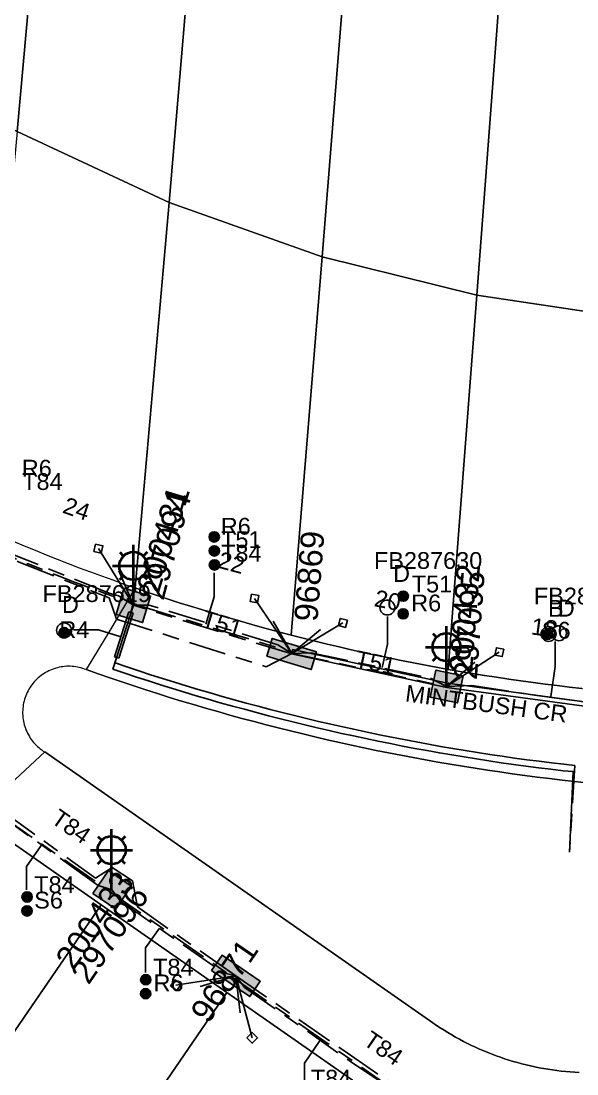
# Model space of a CAD drawing. Header units: metres. Extents: x 282960 to 285195, y 6134329 to 6136665.
# Drawn here: x 283441.9 to 283501.4, y 6135811.4 to 6135924.3 of the extents above; entities that cross this region are included whole.
import ezdxf
from ezdxf.enums import TextEntityAlignment as Align

# ---------------------------------------------------------------- set-up
doc = ezdxf.new("R2010")
doc.units = ezdxf.units.M
doc.linetypes.add('Cable Exist UG', pattern=[8.2, 4, -1.2, 1.8, -1.2])
doc.layers.get('0').update_dxf_attribs({"color": 6})
doc.layers.add('Cadastre Land Parcels_SP_EXT', color=9, linetype='Continuous', lineweight=5)
doc.layers.add('Cadastre Roads_SP_EXT', color=9, linetype='Continuous', lineweight=5)
for name, color, linetype in [('Duct_SP_EXT', 7, 'Continuous'), ('Equip_SP_SL_EXT', 7, 'Continuous'), ('Mains_LV_EXT', 7, 'Continuous'), ('Mains_SL_EXT', 7, 'Continuous'), ('Services_SP_EXT', 7, 'Continuous'), ('SupportsUG_SP_LV_EXT', 7, 'Continuous'), ('SupportsUG_SP_LV_SL_EXT', 7, 'Continuous'), ('Trench_SP_EXT', 7, 'Continuous')]:
    doc.layers.add(name, color=color, linetype=linetype)
doc.styles.add('COLUMN_LABEL', font='arial.ttf')
doc.styles.add('iecARIAL', font='arial.ttf', dxfattribs={"height": 2})
doc.styles.add('POLE_LABEL', font='arial.ttf')
doc.styles.get("Standard").update_dxf_attribs({"font": 'arial.ttf'})

# ---------------------------------------------------------------- blocks, each defined once
blk = doc.blocks.new('COLUMN_EXT')
blk.add_hatch(color=256).paths.add_polyline_path([(-1.49, 1.48), (-1.49, -1.49), (1.48, -1.49), (1.48, 1.48)])
blk.add_lwpolyline([(-1.49, -1.49), (1.48, -1.49), (1.48, 1.48), (-1.49, 1.48)], close=True)
for tag, height, style, flags, p in [('ASSET_NUM', 2.5, 'COLUMN_LABEL', 8, (2, 2)), ('STRUCTURE_PLANT_NUMBER', 0.2, 'POLE_LABEL', 9, (1.81, 0.03)), ('STREET_CODE', 0.2, 'COLUMN_LABEL', 9, (1.81, -0.2))]:
    blk.add_attdef(tag, text='', height=height, dxfattribs=dict(style=style, flags=flags)).set_placement(p, align=Align.MIDDLE_LEFT)
at = {"flags": 9}
for tag, p in [('COLUMN_TYPE', (1.81, -0.4)), ('OWNED_BY', (1.81, -0.6)), ('STATE', (1.81, -0.8)), ('USAGE', (1.81, -1)), ('LEGEND', (1.81, -1.2)), ('STREETNAME', (1.81, -1.6)), ('SUBURB', (1.81, -1.8)), ('LOCATION', (1.81, -1.4)), ('NOTES', (1.81, -2))]:
    blk.add_attdef(tag, text='', height=0.2, dxfattribs=at).set_placement(p, align=Align.MIDDLE_LEFT)
at = {"flags": 1}
blk.add_attdef('Z', (1.81, -2.35), '', height=0.2, dxfattribs=at)
blk = doc.blocks.new('PILLAR_EXT')
blk.add_hatch(color=256).paths.add_polyline_path([(-2.475, 0.99), (-2.475, -0.99), (2.475, -0.99), (2.475, 0.99)])
blk.add_lwpolyline([(-2.475, -0.99), (2.475, -0.99), (2.475, 0.99), (-2.475, 0.99)], close=True)
at = {"style": 'iecARIAL', "flags": 8}
blk.add_attdef('ASSET_NUM', (1.5, 3.5), '', height=2.5, dxfattribs=at)
for tag, p, flags in [('OWNED_BY', (0, -0.2), 9), ('STATE', (0, -0.4), 9), ('SUPPORT_TYPE', (0, -0.6), 9), ('USAGE', (0, -0.8), 9), ('LEGEND', (0, -1), 9), ('LOCATION', (0, -1.2), 9), ('STREETNAME', (0, -1.8), 9), ('SUBURB', (0, -2), 1), ('NOTES', (0, -1.4), 9), ('PARENT', (0, -1.6), 9)]:
    blk.add_attdef(tag, p, '', height=0.2, dxfattribs=dict(flags=flags))
blk = doc.blocks.new('DUCT_EXT')
blk.add_circle((0, 0.8), 0.8)
at = {"flags": 1}
blk.add_attdef('Z', (0, 0), '', height=0.2, dxfattribs=at)
at = {"flags": 9}
for tag, p in [('DUCT_CODE', (0, 0)), ('XSECT_TYPE', (0, -0.2)), ('STATE', (0, -0.6)), ('FB_REFERENCE', (0, -0.4)), ('NOTES', (0, -0.8))]:
    blk.add_attdef(tag, text='', height=0.2, dxfattribs=at).set_placement(p, align=Align.MIDDLE_LEFT)
blk = doc.blocks.new('SL_LANTERN_EXT')
at = {"lineweight": 40}
for p, q in [((-1.46, 5.68), (-1.06, 5.28)), ((0, 1.97), (0, 6.47)), ((1.46, 5.68), (1.06, 5.28)), ((-2.25, 4.22), (2.25, 4.22)), ((-1.46, 2.76), (-1.06, 3.16)), ((0, 0), (0, 2.72)), ((1.46, 2.76), (1.06, 3.16))]:
    blk.add_line(p, q, dxfattribs=at)
blk.add_circle((0, 4.22), 1.5, dxfattribs=at)
at = {"style": 'iecARIAL', "flags": 8}
blk.add_attdef('ASSET_NUM', (1.5, 1.5), '', height=2.5, dxfattribs=at)
for tag, p, height, flags in [('CONSTRUCTED_VOLTAGE', (0.98, -0.65), 0.2, 9), ('CONTROL_TYPE', (0.98, -0.85), 0.2, 9), ('LANTERN_PURPOSE', (0.98, -1.05), 0.2, 9), ('LANTERN_TYPE', (0.98, -1.25), 0.2, 9), ('LNUMBER', (2.18, -3.25), 2.5, 8), ('OPERATING_VOLTAGE', (0.98, -1.65), 0.2, 9), ('ORIENTATION', (0.98, -1.85), 0.2, 9), ('OWNED_BY', (0.98, -2.05), 0.2, 9), ('STATE', (0.98, -2.25), 0.2, 9), ('NO_PHASES', (0.98, -1.45), 0.2, 9), ('USAGE', (0.98, -2.45), 0.2, 9), ('CEXIST', (0.98, -2.65), 0.2, 9), ('CNEW', (0.98, -2.85), 0.2, 9), ('CNUMBER', (0.98, -3.05), 0.2, 9), ('CREMOVE', (0.98, -3.25), 0.2, 9), ('CREPLACE', (0.98, -3.45), 0.2, 9), ('LKINGHEIGHT', (0.98, -3.65), 0.2, 9), ('LBRACKET', (0.98, -3.85), 0.2, 9), ('LBRACKETVOCAB', (0.98, -4.05), 0.2, 9), ('LCATEGORY', (0.98, -4.25), 0.2, 9), ('LCHARGE1', (0.98, -4.45), 0.2, 9), ('LCHARGE1PERCENT', (0.98, -4.65), 0.2, 9), ('LCHARGE2', (0.98, -4.85), 0.2, 9), ('LCHARGE2PERCENT', (0.98, -5.05), 0.2, 9), ('LCHARGE3', (0.98, -5.25), 0.2, 9), ('LCHARGE3PERCENT', (0.98, -5.45), 0.2, 9), ('LEXIST', (0.98, -5.65), 0.2, 9), ('LLAMP', (0.98, -5.85), 0.2, 9), ('LLAMPVOCAB', (0.98, -6.05), 0.2, 9), ('LMAST', (0.98, -6.25), 0.2, 9), ('LMASTVOCAB', (0.98, -6.45), 0.2, 9), ('LNEW', (0.98, -6.65), 0.2, 9), ('LANTNUMBER', (0.98, -6.85), 0.2, 9), ('LOUTREACH', (0.98, -7.25), 0.2, 9), ('LOUTREACHVOCAB', (0.98, -7.45), 0.2, 9), ('LRATECODE', (0.98, -7.65), 0.2, 9), ('LREMOVE', (0.98, -7.85), 0.2, 9), ('LREPLACE', (0.98, -8.05), 0.2, 9), ('LTYPE', (0.98, -8.25), 0.2, 9), ('LTYPEVOCAB', (0.98, -8.45), 0.2, 9), ('LEGEND', (0.98, -8.65), 0.2, 9), ('LOCATION', (0.98, -8.85), 0.2, 9), ('NOTES', (0.98, -9.05), 0.2, 9), ('STREETNAME', (0.98, -9.25), 0.2, 9), ('SUBURB', (0.98, -9.45), 0.2, 1)]:
    blk.add_attdef(tag, p, '', height=height, dxfattribs=dict(flags=flags))
blk = doc.blocks.new('CCP_EXT')
at = {"flags": 9}
for tag, p in [('STATE', (0, -1.8)), ('LEGEND', (0, -1.4)), ('LIFE_SUPPORT', (0, -1.6)), ('NOTES', (0, -2))]:
    blk.add_attdef(tag, text='', height=0.2, dxfattribs=at).set_placement(p, align=Align.MIDDLE_LEFT)
blk.add_wipeout([(0, 0.57), (0.57, 0), (0, -0.57), (-0.57, 0)])
blk.add_lwpolyline([(-0.57, 0), (0, 0.57), (0.57, 0), (0, -0.57), (-0.57, 0)])
at = {"flags": 1}
blk.add_attdef('Z', (0, 0), '', height=0.2, dxfattribs=at)
at = {"flags": 9}
for tag, p in [('CCP_TYPE', (0, 0)), ('CONSTRUCTED_VOLTAGE', (0, -0.2)), ('OPERATING_VOLTAGE', (0, -0.6)), ('ORIENTATION', (0, -0.8)), ('OWNED_BY', (0, -1)), ('NO_PHASES', (0, -0.4)), ('USAGE', (0, -1.2))]:
    blk.add_attdef(tag, text='', height=0.2, dxfattribs=at).set_placement(p, align=Align.MIDDLE_LEFT)
blk = doc.blocks.new('CABLE_LARGE_EXT')
h = blk.add_hatch(color=256)
edge = h.paths.add_edge_path()
edge.add_arc((0, 0.55), 0.55, 0, 360)
blk.add_circle((0, 0.55), 0.55)
at = {"flags": 1}
blk.add_attdef('Z', (0, 0), '', height=0.2, dxfattribs=at)
at = {"flags": 9}
for tag, p in [('COND_CODE', (0, 0)), ('STATE', (0, -0.4)), ('XSECT_SIZE', (0, -0.6)), ('FB_REFERENCE', (0, -0.2)), ('NOTES', (0, -0.8))]:
    blk.add_attdef(tag, text='', height=0.2, dxfattribs=at).set_placement(p, align=Align.MIDDLE_LEFT)

msp = doc.modelspace()

# ---------------------------------------------------------------- linework, layer by layer
at = {"layer": 'Cadastre Land Parcels_SP_EXT', "linetype": 'Continuous'}
for points in [[(283445.46, 6135956.54), (283444.71, 6135957.04), (283443.95, 6135957.54), (283443.18, 6135958.03), (283442.42, 6135958.51), (283441.64, 6135958.99), (283440.87, 6135959.46), (283440.09, 6135959.92), (283439.3, 6135960.38), (283438.52, 6135960.83), (283437.72, 6135961.27), (283436.93, 6135961.71), (283436.13, 6135962.14), (283435.33, 6135962.56), (283434.52, 6135962.98), (283433.71, 6135963.39), (283432.9, 6135963.79), (283432.08, 6135964.18), (283431.26, 6135964.57), (283430.44, 6135964.95), (283429.61, 6135965.33), (283425.42, 6135922.03), (283441.47, 6135912.45), (283445.46, 6135956.54)], [(283461.32, 6135947.06), (283460.4, 6135947.53), (283459.48, 6135948.02), (283458.57, 6135948.51), (283457.66, 6135949), (283456.75, 6135949.51), (283455.85, 6135950.02), (283454.95, 6135950.54), (283454.06, 6135951.06), (283453.17, 6135951.59), (283452.28, 6135952.12), (283451.4, 6135952.67), (283450.52, 6135953.22), (283449.64, 6135953.77), (283448.77, 6135954.33), (283447.9, 6135954.9), (283447.04, 6135955.48), (283446.18, 6135956.06), (283445.46, 6135956.54), (283441.47, 6135912.45), (283457.75, 6135904.84), (283461.32, 6135947.06)], [(283477.43, 6135940.02), (283476.46, 6135940.38), (283475.49, 6135940.74), (283474.52, 6135941.11), (283473.56, 6135941.49), (283472.6, 6135941.88), (283471.64, 6135942.27), (283470.69, 6135942.67), (283469.74, 6135943.08), (283468.79, 6135943.5), (283467.85, 6135943.92), (283466.9, 6135944.35), (283465.96, 6135944.78), (283465.03, 6135945.22), (283464.1, 6135945.67), (283463.17, 6135946.13), (283462.24, 6135946.59), (283461.32, 6135947.06), (283457.75, 6135904.84), (283474.16, 6135899.04), (283477.43, 6135940.02)], [(283493.73, 6135935.16), (283492.7, 6135935.41), (283491.66, 6135935.66), (283490.63, 6135935.92), (283489.6, 6135936.19), (283488.58, 6135936.47), (283487.55, 6135936.75), (283486.53, 6135937.05), (283485.51, 6135937.35), (283484.49, 6135937.65), (283483.47, 6135937.97), (283482.46, 6135938.29), (283481.45, 6135938.62), (283480.44, 6135938.96), (283479.43, 6135939.3), (283478.43, 6135939.66), (283477.43, 6135940.02), (283474.16, 6135899.04), (283490.71, 6135894.92), (283493.73, 6135935.16)], [(283510.18, 6135932.35), (283509.14, 6135932.47), (283508.11, 6135932.59), (283507.07, 6135932.73), (283506.04, 6135932.87), (283505.01, 6135933.02), (283503.97, 6135933.18), (283502.94, 6135933.34), (283501.92, 6135933.51), (283500.89, 6135933.69), (283499.86, 6135933.88), (283498.84, 6135934.07), (283497.81, 6135934.28), (283496.79, 6135934.49), (283495.77, 6135934.7), (283494.75, 6135934.93), (283493.73, 6135935.16), (283490.71, 6135894.92), (283507.37, 6135892.42), (283510.18, 6135932.35)], [(283457.75, 6135904.84), (283441.47, 6135912.45), (283437.54, 6135870.05), (283438.71, 6135869.54), (283439.88, 6135869.04), (283441.05, 6135868.54), (283442.23, 6135868.05), (283443.4, 6135867.57), (283444.58, 6135867.1), (283445.76, 6135866.63), (283446.95, 6135866.17), (283448.14, 6135865.71), (283449.33, 6135865.26), (283450.52, 6135864.82), (283451.72, 6135864.39), (283452.91, 6135863.96), (283454.11, 6135863.54), (283457.75, 6135904.84)], [(283474.16, 6135899.04), (283457.75, 6135904.84), (283454.11, 6135863.54), (283455.29, 6135863.13), (283456.48, 6135862.74), (283457.66, 6135862.35), (283458.85, 6135861.96), (283460.04, 6135861.58), (283461.23, 6135861.21), (283462.42, 6135860.85), (283463.62, 6135860.49), (283464.81, 6135860.14), (283466.01, 6135859.79), (283467.21, 6135859.45), (283468.41, 6135859.12), (283469.62, 6135858.8), (283470.83, 6135858.48), (283474.16, 6135899.04)], [(283490.71, 6135894.92), (283474.16, 6135899.04), (283470.83, 6135858.48), (283472.11, 6135858.15), (283473.39, 6135857.83), (283474.68, 6135857.52), (283475.97, 6135857.21), (283477.26, 6135856.92), (283478.55, 6135856.63), (283479.85, 6135856.34), (283481.14, 6135856.07), (283482.44, 6135855.8), (283483.74, 6135855.54), (283485.04, 6135855.29), (283486.34, 6135855.05), (283487.65, 6135854.81), (283490.71, 6135894.92)], [(283507.37, 6135892.42), (283490.71, 6135894.92), (283487.65, 6135854.81), (283488.94, 6135854.59), (283490.24, 6135854.37), (283491.53, 6135854.16), (283492.83, 6135853.96), (283494.13, 6135853.77), (283495.43, 6135853.58), (283496.73, 6135853.41), (283498.03, 6135853.23), (283499.33, 6135853.07), (283500.64, 6135852.92), (283501.94, 6135852.77), (283503.25, 6135852.63), (283504.55, 6135852.5), (283507.37, 6135892.42)], [(283450.47, 6135829.59), (283438.81, 6135837.73), (283438.55, 6135837.91), (283438.3, 6135838.1), (283438.05, 6135838.29), (283437.8, 6135838.49), (283437.56, 6135838.7), (283437.33, 6135838.91), (283437.1, 6135839.12), (283414.62, 6135806.27), (283419.87, 6135802.6), (283428.08, 6135796.87), (283450.47, 6135829.59)], [(283428.08, 6135796.87), (283433.47, 6135793.11), (283441.54, 6135787.47), (283463.93, 6135820.19), (283450.47, 6135829.59), (283428.08, 6135796.87)], [(283477.39, 6135810.79), (283463.93, 6135820.19), (283441.54, 6135787.47), (283447.06, 6135783.62), (283455.01, 6135778.07), (283477.39, 6135810.79)]]:
    msp.add_lwpolyline(points, close=True, dxfattribs=at)
msp.add_lwpolyline([(283502.51, 6135842.66), (283501.17, 6135842.8), (283499.84, 6135842.95), (283498.5, 6135843.11), (283497.17, 6135843.27), (283495.84, 6135843.45), (283494.5, 6135843.63), (283493.17, 6135843.82), (283491.84, 6135844.01), (283490.52, 6135844.22), (283489.19, 6135844.43), (283487.86, 6135844.65), (283486.54, 6135844.88), (283485.21, 6135845.12), (283483.89, 6135845.36), (283482.57, 6135845.61), (283481.25, 6135845.87), (283479.94, 6135846.13), (283478.62, 6135846.41), (283477.3, 6135846.69), (283475.99, 6135846.98), (283474.68, 6135847.27), (283473.37, 6135847.58), (283472.06, 6135847.89), (283470.76, 6135848.21), (283469.45, 6135848.54), (283468.15, 6135848.87), (283466.85, 6135849.21), (283465.55, 6135849.56), (283464.26, 6135849.92), (283462.96, 6135850.28), (283461.67, 6135850.65), (283460.38, 6135851.03), (283459.1, 6135851.42), (283457.81, 6135851.81), (283456.53, 6135852.22), (283455.25, 6135852.63), (283453.97, 6135853.04), (283452.7, 6135853.47), (283451.42, 6135853.9), (283450.15, 6135854.34), (283448.88, 6135854.78), (283448.7, 6135854.85), (283448.51, 6135854.92), (283448.32, 6135854.97), (283448.13, 6135855.02), (283447.94, 6135855.06), (283447.75, 6135855.09), (283447.55, 6135855.12), (283447.36, 6135855.13), (283447.16, 6135855.14), (283446.96, 6135855.14), (283446.77, 6135855.14), (283446.57, 6135855.12), (283446.38, 6135855.1), (283446.18, 6135855.07), (283445.99, 6135855.03), (283445.8, 6135854.99), (283445.61, 6135854.93), (283445.42, 6135854.87), (283445.23, 6135854.81), (283445.05, 6135854.73), (283444.87, 6135854.65), (283444.7, 6135854.56), (283444.53, 6135854.47), (283444.36, 6135854.36), (283444.2, 6135854.25), (283444.04, 6135854.14), (283443.88, 6135854.02), (283443.73, 6135853.89), (283443.59, 6135853.76), (283443.45, 6135853.62), (283443.32, 6135853.47), (283443.19, 6135853.32), (283443.07, 6135853.17), (283442.95, 6135853.01), (283442.84, 6135852.84), (283442.74, 6135852.68), (283442.65, 6135852.5), (283442.56, 6135852.33), (283442.48, 6135852.15), (283442.4, 6135851.97), (283442.33, 6135851.78), (283442.27, 6135851.6), (283442.22, 6135851.41), (283442.18, 6135851.21), (283442.14, 6135851.02), (283442.11, 6135850.83), (283442.09, 6135850.63), (283442.08, 6135850.43), (283442.07, 6135850.24), (283442.07, 6135850.04), (283442.08, 6135849.85), (283442.1, 6135849.65), (283442.12, 6135849.45), (283442.16, 6135849.26), (283442.2, 6135849.07), (283442.24, 6135848.88), (283442.3, 6135848.69), (283442.36, 6135848.5), (283442.43, 6135848.32), (283442.51, 6135848.14), (283442.6, 6135847.96), (283442.69, 6135847.79), (283442.79, 6135847.62), (283442.89, 6135847.45), (283443, 6135847.29), (283443.12, 6135847.13), (283443.24, 6135846.98), (283443.37, 6135846.83), (283443.51, 6135846.69), (283443.65, 6135846.55), (283443.8, 6135846.42), (283443.95, 6135846.3), (283444.11, 6135846.18), (283444.27, 6135846.06), (283444.43, 6135845.96), (283486.01, 6135816.92), (283486.4, 6135816.65), (283486.8, 6135816.38), (283487.21, 6135816.13), (283487.61, 6135815.88), (283488.03, 6135815.63), (283488.44, 6135815.39), (283488.86, 6135815.16), (283489.28, 6135814.94), (283489.71, 6135814.72), (283490.14, 6135814.51), (283490.57, 6135814.31), (283491.01, 6135814.11), (283491.45, 6135813.92), (283491.89, 6135813.74), (283492.34, 6135813.57), (283492.79, 6135813.4), (283493.24, 6135813.24), (283493.69, 6135813.08), (283494.15, 6135812.94), (283494.6, 6135812.8), (283495.06, 6135812.66), (283495.53, 6135812.54), (283495.99, 6135812.42), (283496.46, 6135812.31), (283496.92, 6135812.21), (283497.39, 6135812.12), (283497.86, 6135812.03), (283498.34, 6135811.95), (283498.81, 6135811.88), (283499.28, 6135811.81), (283499.76, 6135811.76), (283500.24, 6135811.71), (283500.71, 6135811.67), (283501.19, 6135811.63), (283501.67, 6135811.61)], dxfattribs=at)
msp.add_lwpolyline([(283502.51, 6135842.66), (283501.17, 6135842.8), (283499.84, 6135842.95), (283498.5, 6135843.11), (283497.17, 6135843.27), (283495.84, 6135843.45), (283494.5, 6135843.63), (283493.17, 6135843.82), (283491.84, 6135844.01), (283490.52, 6135844.22), (283489.19, 6135844.43), (283487.86, 6135844.65), (283486.54, 6135844.88), (283485.21, 6135845.12), (283483.89, 6135845.36), (283482.57, 6135845.61), (283481.25, 6135845.87), (283479.94, 6135846.13), (283478.62, 6135846.41), (283477.3, 6135846.69), (283475.99, 6135846.98), (283474.68, 6135847.27), (283473.37, 6135847.58), (283472.06, 6135847.89), (283470.76, 6135848.21), (283469.45, 6135848.54), (283468.15, 6135848.87), (283466.85, 6135849.21), (283465.55, 6135849.56), (283464.26, 6135849.92), (283462.96, 6135850.28), (283461.67, 6135850.65), (283460.38, 6135851.03), (283459.1, 6135851.42), (283457.81, 6135851.81), (283456.53, 6135852.22), (283455.25, 6135852.63), (283453.97, 6135853.04), (283452.7, 6135853.47), (283451.42, 6135853.9), (283450.15, 6135854.34), (283448.88, 6135854.78), (283448.7, 6135854.85), (283448.51, 6135854.92), (283448.32, 6135854.97), (283448.13, 6135855.02), (283447.94, 6135855.06), (283447.75, 6135855.09), (283447.55, 6135855.12), (283447.36, 6135855.13), (283447.16, 6135855.14), (283446.96, 6135855.14), (283446.77, 6135855.14), (283446.57, 6135855.12), (283446.38, 6135855.1), (283446.18, 6135855.07), (283445.99, 6135855.03), (283445.8, 6135854.99), (283445.61, 6135854.93), (283445.42, 6135854.87), (283445.23, 6135854.81), (283445.05, 6135854.73), (283444.87, 6135854.65), (283444.7, 6135854.56), (283444.53, 6135854.47), (283444.36, 6135854.36), (283444.2, 6135854.25), (283444.04, 6135854.14), (283443.88, 6135854.02), (283443.73, 6135853.89), (283443.59, 6135853.76), (283443.45, 6135853.62), (283443.32, 6135853.47), (283443.19, 6135853.32), (283443.07, 6135853.17), (283442.95, 6135853.01), (283442.84, 6135852.84), (283442.74, 6135852.68), (283442.65, 6135852.5), (283442.56, 6135852.33), (283442.48, 6135852.15), (283442.4, 6135851.97), (283442.33, 6135851.78), (283442.27, 6135851.6), (283442.22, 6135851.41), (283442.18, 6135851.21), (283442.14, 6135851.02), (283442.11, 6135850.83), (283442.09, 6135850.63), (283442.08, 6135850.43), (283442.07, 6135850.24), (283442.07, 6135850.04), (283442.08, 6135849.85), (283442.1, 6135849.65), (283442.12, 6135849.45), (283442.16, 6135849.26), (283442.2, 6135849.07), (283442.24, 6135848.88), (283442.3, 6135848.69), (283442.36, 6135848.5), (283442.43, 6135848.32), (283442.51, 6135848.14), (283442.6, 6135847.96), (283442.69, 6135847.79), (283442.79, 6135847.62), (283442.89, 6135847.45), (283443, 6135847.29), (283443.12, 6135847.13), (283443.24, 6135846.98), (283443.37, 6135846.83), (283443.51, 6135846.69), (283443.65, 6135846.55), (283443.8, 6135846.42), (283443.95, 6135846.3), (283444.11, 6135846.18), (283444.27, 6135846.06), (283444.43, 6135845.96), (283486.01, 6135816.92), (283486.4, 6135816.65), (283486.8, 6135816.38), (283487.21, 6135816.13), (283487.61, 6135815.88), (283488.03, 6135815.63), (283488.44, 6135815.39), (283488.86, 6135815.16), (283489.28, 6135814.94), (283489.71, 6135814.72), (283490.14, 6135814.51), (283490.57, 6135814.31), (283491.01, 6135814.11), (283491.45, 6135813.92), (283491.89, 6135813.74), (283492.34, 6135813.57), (283492.79, 6135813.4), (283493.24, 6135813.24), (283493.69, 6135813.08), (283494.15, 6135812.94), (283494.6, 6135812.8), (283495.06, 6135812.66), (283495.53, 6135812.54), (283495.99, 6135812.42), (283496.46, 6135812.31), (283496.92, 6135812.21), (283497.39, 6135812.12), (283497.86, 6135812.03), (283498.34, 6135811.95), (283498.81, 6135811.88), (283499.28, 6135811.81), (283499.76, 6135811.76), (283500.24, 6135811.71), (283500.71, 6135811.67), (283501.19, 6135811.63), (283501.67, 6135811.61)], dxfattribs=at)
at = {"layer": 'Duct_SP_EXT'}
for p, q in [((283453.45, 6135860.97), (283451.92, 6135856.16)), ((283453.9, 6135860.82), (283452.37, 6135856.02)), ((283453.45, 6135860.97), (283453.67, 6135860.89)), ((283453.9, 6135860.82), (283453.67, 6135860.89)), ((283470.88, 6135856.48), (283470.93, 6135856.72)), ((283470.99, 6135856.95), (283470.93, 6135856.72)), ((283470.99, 6135856.95), (283487.39, 6135853.38)), ((283451.92, 6135856.16), (283452.14, 6135856.09)), ((283452.37, 6135856.02), (283452.14, 6135856.09)), ((283470.88, 6135856.48), (283487.31, 6135852.9)), ((283487.31, 6135852.9), (283487.35, 6135853.14)), ((283487.39, 6135853.38), (283487.35, 6135853.14)), ((283487.39, 6135853.38), (283487.73, 6135853.33)), ((283487.57, 6135853.35), (283487.53, 6135853.11)), ((283487.57, 6135853.35), (283504.4, 6135851.04)), ((283487.73, 6135853.33), (283487.7, 6135853.09)), ((283487.31, 6135852.9), (283487.66, 6135852.85)), ((283487.5, 6135852.88), (283487.53, 6135853.11)), ((283487.5, 6135852.88), (283504.35, 6135850.57)), ((283487.66, 6135852.85), (283487.7, 6135853.09))]:
    msp.add_line(p, q, dxfattribs=at)
for points in [[(283462.57, 6135865.15), (283462.57, 6135862.6), (283461.68, 6135859.66)], [(283481.14, 6135860.47), (283481.14, 6135857.51), (283480.58, 6135855.01)], [(283447.53, 6135859.04), (283450.21, 6135859.04), (283452.48, 6135858.32)], [(283499.1, 6135857.8), (283499.1, 6135855.12), (283498.64, 6135851.92)], [(283442.49, 6135831.19), (283442.49, 6135833.67), (283444.07, 6135835.94)], [(283455.23, 6135822.32), (283455.23, 6135824.96), (283456.72, 6135827.08)], [(283472.24, 6135810.46), (283472.24, 6135812.61), (283473.95, 6135815.06)]]:
    msp.add_lwpolyline(points, dxfattribs=at)
at = {"layer": 'Mains_LV_EXT', "linetype": 'Cable Exist UG'}
msp.add_lwpolyline([(283470.9, 6135856.51), (283479.2, 6135854.75), (283487.47, 6135852.97)], dxfattribs=at)
at = {"layer": 'Mains_SL_EXT', "linetype": 'Cable Exist UG'}
for points in [[(283470.9, 6135856.51), (283472.97, 6135856.6), (283480.85, 6135854.92), (283485.74, 6135853.86), (283487.47, 6135852.97)], [(283438.37, 6135840.78), (283439.43, 6135839.36), (283448.51, 6135832.82), (283450.15, 6135831.66), (283451.65, 6135831.19)]]:
    msp.add_lwpolyline(points, dxfattribs=at)
at = {"layer": 'Trench_SP_EXT', "linetype": 'Cable Exist UG'}
for points in [[(283453.93, 6135861.68), (283452.14, 6135865.94)], [(283453.92, 6135861.88), (283453.67, 6135860.89)], [(283470.9, 6135856.51), (283468.43, 6135860.77)], [(283470.9, 6135856.51), (283474.22, 6135859.3)], [(283487.47, 6135852.97), (283490.94, 6135855.95)], [(283438.09, 6135840.55), (283438.34, 6135840.28), (283439.3, 6135839.52), (283439.3, 6135839.52), (283439.83, 6135839.09), (283451.41, 6135831)], [(283464.91, 6135821.96), (283460.6, 6135820.7)], [(283464.91, 6135821.96), (283465.45, 6135817.26)]]:
    msp.add_lwpolyline(points, dxfattribs=at)

# ---------------------------------------------------------------- block references
at = {"layer": 'Duct_SP_EXT'}
for name, p in [('CABLE_LARGE_EXT', (283462.59, 6135868.46)), ('CABLE_LARGE_EXT', (283462.6, 6135866.96)), ('CABLE_LARGE_EXT', (283462.61, 6135865.46)), ('DUCT_EXT', (283481.13, 6135860.64)), ('CABLE_LARGE_EXT', (283482.83, 6135862.11)), ('CABLE_LARGE_EXT', (283482.82, 6135860.21)), ('DUCT_EXT', (283446.51, 6135858.19)), ('CABLE_LARGE_EXT', (283446.51, 6135858.19)), ('DUCT_EXT', (283499.51, 6135857.88)), ('CABLE_LARGE_EXT', (283442.55, 6135829.87)), ('CABLE_LARGE_EXT', (283442.54, 6135828.37)), ('CABLE_LARGE_EXT', (283455.26, 6135821)), ('CABLE_LARGE_EXT', (283455.25, 6135819.5))]:
    msp.add_blockref(name, p, dxfattribs=at)
at = {"layer": 'Duct_SP_EXT', "rotation": 269.98428499512}
for name, p in [('DUCT_EXT', (283497.6, 6135858.6)), ('CABLE_LARGE_EXT', (283497.72, 6135858.57))]:
    msp.add_blockref(name, p, dxfattribs=at)
at = {"layer": 'Equip_SP_SL_EXT'}
ref = msp.add_blockref('SL_LANTERN_EXT', (283453.93, 6135861.68), dxfattribs=at)
ref.add_attrib('ASSET_NUM', '200431', dxfattribs={"layer": '0', "height": 2.5, "rotation": 73.1079, "style": 'iecARIAL'}).set_placement((283455.43, 6135863.18), align=Align.MIDDLE_LEFT)
ref = msp.add_blockref('SL_LANTERN_EXT', (283487.47, 6135852.97), dxfattribs=at)
ref.add_attrib('ASSET_NUM', '200432', dxfattribs={"layer": '0', "height": 2.5, "rotation": 85.8153, "style": 'iecARIAL'}).set_placement((283488.97, 6135854.47), align=Align.MIDDLE_LEFT)
ref = msp.add_blockref('SL_LANTERN_EXT', (283451.6, 6135831.22), dxfattribs=at)
ref.add_attrib('ASSET_NUM', '200433', dxfattribs={"layer": '0', "height": 2.5, "rotation": 55.2432, "style": 'iecARIAL'}).set_placement((283453.1, 6135832.72), align=Align.MIDDLE_RIGHT)
ref = msp.add_blockref('SL_LANTERN_EXT', (283501.28, 6135803.75), dxfattribs=at)
ref.add_attrib('ASSET_NUM', '194508', dxfattribs={"layer": '0', "height": 2.5, "rotation": 83.8829, "style": 'iecARIAL'}).set_placement((283502.78, 6135805.25), align=Align.TOP_LEFT)
at = {"layer": 'SupportsUG_SP_LV_EXT'}
ref = msp.add_blockref('PILLAR_EXT', (283470.89, 6135856.46), dxfattribs=dict(at, rotation=163.1249196281193))
ref.add_attrib('ASSET_NUM', '96869', dxfattribs={"layer": '0', "height": 2.5, "rotation": 85.4743, "style": 'iecARIAL'}).set_placement((283472.39, 6135859.96), align=Align.MIDDLE_LEFT)
ref = msp.add_blockref('PILLAR_EXT', (283464.91, 6135821.96), dxfattribs=dict(at, rotation=325.6446608195643))
ref.add_attrib('ASSET_NUM', '96871', dxfattribs={"layer": '0', "height": 2.5, "rotation": 55.6377, "style": 'iecARIAL'}).set_placement((283466.41, 6135825.46), align=Align.MIDDLE_RIGHT)
at = {"layer": 'SupportsUG_SP_LV_SL_EXT'}
ref = msp.add_blockref('COLUMN_EXT', (283453.93, 6135861.68), dxfattribs=dict(at, rotation=343.3718898398071))
ref.add_attrib('ASSET_NUM', '297094', dxfattribs={"layer": '0', "height": 2.5, "rotation": 75.002, "style": 'COLUMN_LABEL'}).set_placement((283455.93, 6135862.43), align=Align.MIDDLE_LEFT)
ref = msp.add_blockref('COLUMN_EXT', (283487.47, 6135852.97), dxfattribs=dict(at, rotation=168.2290474766985))
ref.add_attrib('ASSET_NUM', '297095', dxfattribs={"layer": '0', "height": 2.5, "rotation": 85.8153, "style": 'COLUMN_LABEL'}).set_placement((283489.47, 6135853.72), align=Align.MIDDLE_LEFT)
ref = msp.add_blockref('COLUMN_EXT', (283451.65, 6135831.19), dxfattribs=dict(at, rotation=325.7842977804147))
ref.add_attrib('ASSET_NUM', '297096', dxfattribs={"layer": '0', "height": 2.5, "rotation": 55.6377, "style": 'COLUMN_LABEL'}).set_placement((283453.65, 6135831.94), align=Align.TOP_RIGHT)

# ---------------------------------------------------------------- texts
at = {"layer": 'Cadastre Land Parcels_SP_EXT'}
for s, rotation, p in [('24', 340.8914, (283446.24, 6135871.63)), ('22', 344.8431, (283462.85, 6135865.74)), ('20', 348.6858, (283479.62, 6135861.6)), ('18', 352.4311, (283496.45, 6135858.57))]:
    msp.add_text(s, height=1.8, rotation=rotation, dxfattribs=at).set_placement(p)
at = {"layer": 'Cadastre Roads_SP_EXT'}
msp.add_text('MINTBUSH CR', height=1.8, rotation=352.4311, dxfattribs=at).set_placement((283482.97, 6135851.39))
at = {"layer": 'Duct_SP_EXT'}
for s, p in [('R6', (283441.98, 6135875.47)), ('T84', (283442.02, 6135874.04)), ('R6', (283463.29, 6135869.25)), ('T51', (283463.32, 6135867.82)), ('T84', (283463.32, 6135866.36)), ('FB287630', (283479.69, 6135865.58)), ('D', (283481.74, 6135864.18)), ('T51', (283483.74, 6135863.06)), ('FB287629', (283444.2, 6135862.03)), ('FB287630', (283496.82, 6135861.77)), ('D', (283446.28, 6135860.86)), ('R6', (283483.68, 6135861.03)), ('B', (283498.33, 6135860.45)), ('D', (283499.38, 6135860.47)), ('R4', (283446, 6135858.17)), ('S6', (283497.68, 6135858.1)), ('T84', (283443.31, 6135830.84)), ('S6', (283443.31, 6135829.18)), ('T84', (283472.93, 6135810.09))]:
    msp.add_text(s, height=1.8, dxfattribs=at).set_placement(p)
at = {"layer": 'Mains_LV_EXT'}
for s, rotation, p in [('T51', 343.3362, (283461.11, 6135859.47)), ('T51', 348.229, (283477.55, 6135855.1)), ('T84', 325.041, (283444.98, 6135838.47)), ('T84', 325.6353, (283478.41, 6135814.68))]:
    msp.add_text(s, height=1.8, rotation=rotation, dxfattribs=at).set_placement(p)

# ---------------------------------------------------------------- next in the draw order: block references
at = {"layer": 'Services_SP_EXT'}
for p, rotation in [((283450.19, 6135867.76), 301.9139567107597), ((283466.91, 6135862.4), 304.4905118160446), ((283476.37, 6135859.79), 211.0152622378899), ((283493.12, 6135856.65), 213.1812582643252), ((283458.48, 6135820.97), 8.884824139020722)]:
    msp.add_blockref('CCP_EXT', p, dxfattribs=dict(at, rotation=rotation))
msp.add_blockref('CCP_EXT', (283466.66, 6135815.31), dxfattribs=at)

# ---------------------------------------------------------------- next in the draw order: linework, layer by layer
at = {"layer": 'Cadastre Roads_SP_EXT', "linetype": 'Continuous'}
for points in [[(283501.94, 6135852.77), (283500.64, 6135852.92), (283499.33, 6135853.07), (283498.03, 6135853.23), (283496.73, 6135853.41), (283495.43, 6135853.58), (283494.13, 6135853.77), (283492.83, 6135853.96), (283491.53, 6135854.16), (283490.24, 6135854.37), (283488.94, 6135854.59), (283487.65, 6135854.81), (283486.34, 6135855.05), (283485.04, 6135855.29), (283483.74, 6135855.54), (283482.44, 6135855.8), (283481.14, 6135856.07), (283479.85, 6135856.34), (283478.55, 6135856.63), (283477.26, 6135856.92), (283475.97, 6135857.21), (283474.68, 6135857.52), (283473.39, 6135857.83), (283472.11, 6135858.15), (283470.83, 6135858.48), (283469.62, 6135858.8), (283468.41, 6135859.12), (283467.21, 6135859.45), (283466.01, 6135859.79), (283464.81, 6135860.14), (283463.62, 6135860.49), (283462.42, 6135860.85), (283461.23, 6135861.21), (283460.04, 6135861.58), (283458.85, 6135861.96), (283457.66, 6135862.35), (283456.48, 6135862.74), (283455.29, 6135863.13), (283454.11, 6135863.54), (283451.5, 6135859.16), (283448.88, 6135854.78), (283450.15, 6135854.34), (283451.42, 6135853.9), (283452.7, 6135853.47), (283453.97, 6135853.04), (283455.25, 6135852.63), (283456.53, 6135852.22), (283457.81, 6135851.81), (283459.1, 6135851.42), (283460.38, 6135851.03), (283461.67, 6135850.65), (283462.96, 6135850.28), (283464.26, 6135849.92), (283465.55, 6135849.56), (283466.85, 6135849.21), (283468.15, 6135848.87), (283469.45, 6135848.54), (283470.76, 6135848.21), (283472.06, 6135847.89), (283473.37, 6135847.58), (283474.68, 6135847.27), (283475.99, 6135846.98), (283477.3, 6135846.69), (283478.62, 6135846.41), (283479.94, 6135846.13), (283481.25, 6135845.87), (283482.57, 6135845.61), (283483.89, 6135845.36), (283485.21, 6135845.12), (283486.54, 6135844.88), (283487.86, 6135844.65), (283489.19, 6135844.43), (283490.52, 6135844.22), (283491.84, 6135844.01), (283493.17, 6135843.82), (283494.5, 6135843.63), (283495.84, 6135843.45), (283497.17, 6135843.27), (283498.5, 6135843.11), (283499.84, 6135842.95), (283501.17, 6135842.8), (283502.51, 6135842.66)], [(283501.67, 6135811.61), (283501.19, 6135811.63), (283500.71, 6135811.67), (283500.24, 6135811.71), (283499.76, 6135811.76), (283499.28, 6135811.81), (283498.81, 6135811.88), (283498.34, 6135811.95), (283497.86, 6135812.03), (283497.39, 6135812.12), (283496.92, 6135812.21), (283496.46, 6135812.31), (283495.99, 6135812.42), (283495.53, 6135812.54), (283495.06, 6135812.66), (283494.6, 6135812.8), (283494.15, 6135812.94), (283493.69, 6135813.08), (283493.24, 6135813.24), (283492.79, 6135813.4), (283492.34, 6135813.57), (283491.89, 6135813.74), (283491.45, 6135813.92), (283491.01, 6135814.11), (283490.57, 6135814.31), (283490.14, 6135814.51), (283489.71, 6135814.72), (283489.28, 6135814.94), (283488.86, 6135815.16), (283488.44, 6135815.39), (283488.03, 6135815.63), (283487.61, 6135815.88), (283487.21, 6135816.13), (283486.8, 6135816.38), (283486.4, 6135816.65), (283486.01, 6135816.92), (283444.43, 6135845.96), (283440.76, 6135842.54)], [(283438.81, 6135837.73), (283450.47, 6135829.59), (283463.93, 6135820.19), (283477.39, 6135810.79)]]:
    msp.add_lwpolyline(points, dxfattribs=at)
at = {"layer": 'Mains_LV_EXT', "linetype": 'Cable Exist UG'}
for points in [[(283420.83, 6135876.09), (283426.69, 6135873.02), (283431.32, 6135870.83), (283436.67, 6135868.33), (283441.71, 6135866.31), (283451.32, 6135862.47), (283452.14, 6135860.18), (283468.16, 6135855.09), (283470.9, 6135856.51)], [(283470.89, 6135856.46), (283453.93, 6135861.68)], [(283438.37, 6135840.78), (283440.14, 6135839.46), (283449.89, 6135832.43), (283451.66, 6135833.57), (283453.83, 6135832.13), (283454.36, 6135829.35), (283462.05, 6135823.96), (283464.91, 6135821.96)], [(283464.91, 6135821.96), (283476.82, 6135813.71), (283481.25, 6135810.64), (283485.71, 6135807.97), (283488.14, 6135806.92), (283489.93, 6135805.81)]]:
    msp.add_lwpolyline(points, dxfattribs=at)
at = {"layer": 'Mains_SL_EXT', "linetype": 'Cable Exist UG'}
for points in [[(283453.93, 6135861.68), (283452.35, 6135862.69), (283451.34, 6135862.99), (283439.49, 6135867.74), (283437.11, 6135868.7), (283426.5, 6135873.68), (283422.41, 6135875.78), (283420.83, 6135876.09)], [(283470.9, 6135856.51), (283469.4, 6135857.45), (283455.62, 6135861.7), (283453.93, 6135861.68)], [(283487.47, 6135852.97), (283490.19, 6135853.08), (283496.89, 6135852.05), (283501.9, 6135851.38), (283504.74, 6135851.08), (283510.03, 6135850.78), (283513.01, 6135850.61), (283513.36, 6135855.25), (283512.99, 6135857.34)], [(283451.62, 6135831.18), (283452.54, 6135829.98), (283463.56, 6135822.28), (283464.91, 6135821.96)], [(283464.91, 6135821.96), (283465.84, 6135820.72), (283477.18, 6135812.79), (283480.32, 6135810.66), (283485.47, 6135807.53), (283487.26, 6135806.75), (283488.3, 6135806.29), (283490.11, 6135806.12)]]:
    msp.add_lwpolyline(points, dxfattribs=at)
at = {"layer": 'Services_SP_EXT'}
for points in [[(283453.93, 6135861.68), (283450.19, 6135867.76)], [(283470.9, 6135856.51), (283466.91, 6135862.4)], [(283453.93, 6135861.68), (283451.74, 6135854.85), (283451.74, 6135854.85), (283453.01, 6135854.41), (283454.28, 6135853.99), (283455.56, 6135853.58), (283456.83, 6135853.17), (283458.11, 6135852.77), (283459.39, 6135852.38), (283460.67, 6135851.99), (283461.95, 6135851.61), (283463.24, 6135851.24), (283464.53, 6135850.88), (283465.82, 6135850.53), (283467.11, 6135850.18), (283468.4, 6135849.84), (283469.7, 6135849.5), (283471, 6135849.18), (283472.3, 6135848.86), (283473.6, 6135848.55), (283474.9, 6135848.25), (283476.21, 6135847.95), (283477.52, 6135847.67), (283478.83, 6135847.39), (283480.14, 6135847.11), (283481.45, 6135846.85), (283482.76, 6135846.59), (283484.08, 6135846.34), (283485.39, 6135846.1), (283486.71, 6135845.86), (283488.03, 6135845.64), (283489.35, 6135845.42), (283490.67, 6135845.21), (283491.99, 6135845), (283493.32, 6135844.81), (283494.64, 6135844.62), (283495.97, 6135844.44), (283497.3, 6135844.26), (283498.62, 6135844.1), (283499.95, 6135843.94), (283501.03, 6135843.85), (283500.65, 6135835.21)], [(283470.9, 6135856.51), (283476.37, 6135859.79)], [(283487.47, 6135852.97), (283493.12, 6135856.65)], [(283464.91, 6135821.96), (283458.48, 6135820.97)], [(283464.91, 6135821.96), (283466.66, 6135815.31)]]:
    msp.add_lwpolyline(points, dxfattribs=at)
at = {"layer": 'Trench_SP_EXT', "linetype": 'Cable Exist UG'}
msp.add_lwpolyline([(283420.77, 6135876.38, 0.020059), (283436.91, 6135868.55), (283436.91, 6135868.55), (283437.74, 6135868.19), (283437.74, 6135868.19, 0.019078), (283453.64, 6135861.99), (283453.64, 6135861.99), (283453.92, 6135861.88)], format="xyb", dxfattribs=at)
for points in [[(283453.92, 6135861.88), (283454.61, 6135861.61), (283454.61, 6135861.61), (283470.4, 6135856.83), (283470.93, 6135856.72)], [(283452.14, 6135856.09), (283451.97, 6135855.51), (283451.97, 6135855.51), (283453.24, 6135855.08), (283454.5, 6135854.66), (283455.77, 6135854.24), (283457.04, 6135853.84), (283458.32, 6135853.44), (283459.59, 6135853.05), (283460.87, 6135852.66), (283462.15, 6135852.29), (283463.43, 6135851.92), (283464.71, 6135851.56), (283466, 6135851.2), (283467.29, 6135850.85), (283468.58, 6135850.52), (283469.87, 6135850.18), (283471.17, 6135849.86), (283472.46, 6135849.54), (283473.76, 6135849.23), (283475.06, 6135848.93), (283476.36, 6135848.64), (283477.67, 6135848.35), (283478.97, 6135848.07), (283480.28, 6135847.8), (283481.58, 6135847.53), (283482.89, 6135847.28), (283484.2, 6135847.03), (283485.52, 6135846.79), (283486.83, 6135846.55), (283488.15, 6135846.33), (283489.46, 6135846.11), (283490.78, 6135845.9), (283492.1, 6135845.7), (283493.42, 6135845.5), (283494.74, 6135845.31), (283496.06, 6135845.13), (283497.38, 6135844.96), (283498.71, 6135844.79), (283500.03, 6135844.64), (283501.19, 6135844.51), (283500.64, 6135835.22)], [(283451.41, 6135831), (283451.44, 6135830.98), (283464.67, 6135821.74)], [(283464.67, 6135821.74), (283464.9, 6135821.58), (283478.36, 6135812.18), (283481.32, 6135810.12), (283485.47, 6135807.59), (283489.87, 6135805.62)]]:
    msp.add_lwpolyline(points, dxfattribs=at)

# ---------------------------------------------------------------- next in the draw order: texts
at = {"layer": 'Duct_SP_EXT'}
for s, p in [('T84', (283456.04, 6135821.99)), ('R6', (283456.09, 6135820.31))]:
    msp.add_text(s, height=1.8, dxfattribs=at).set_placement(p)

doc.saveas('drawing.dxf')
